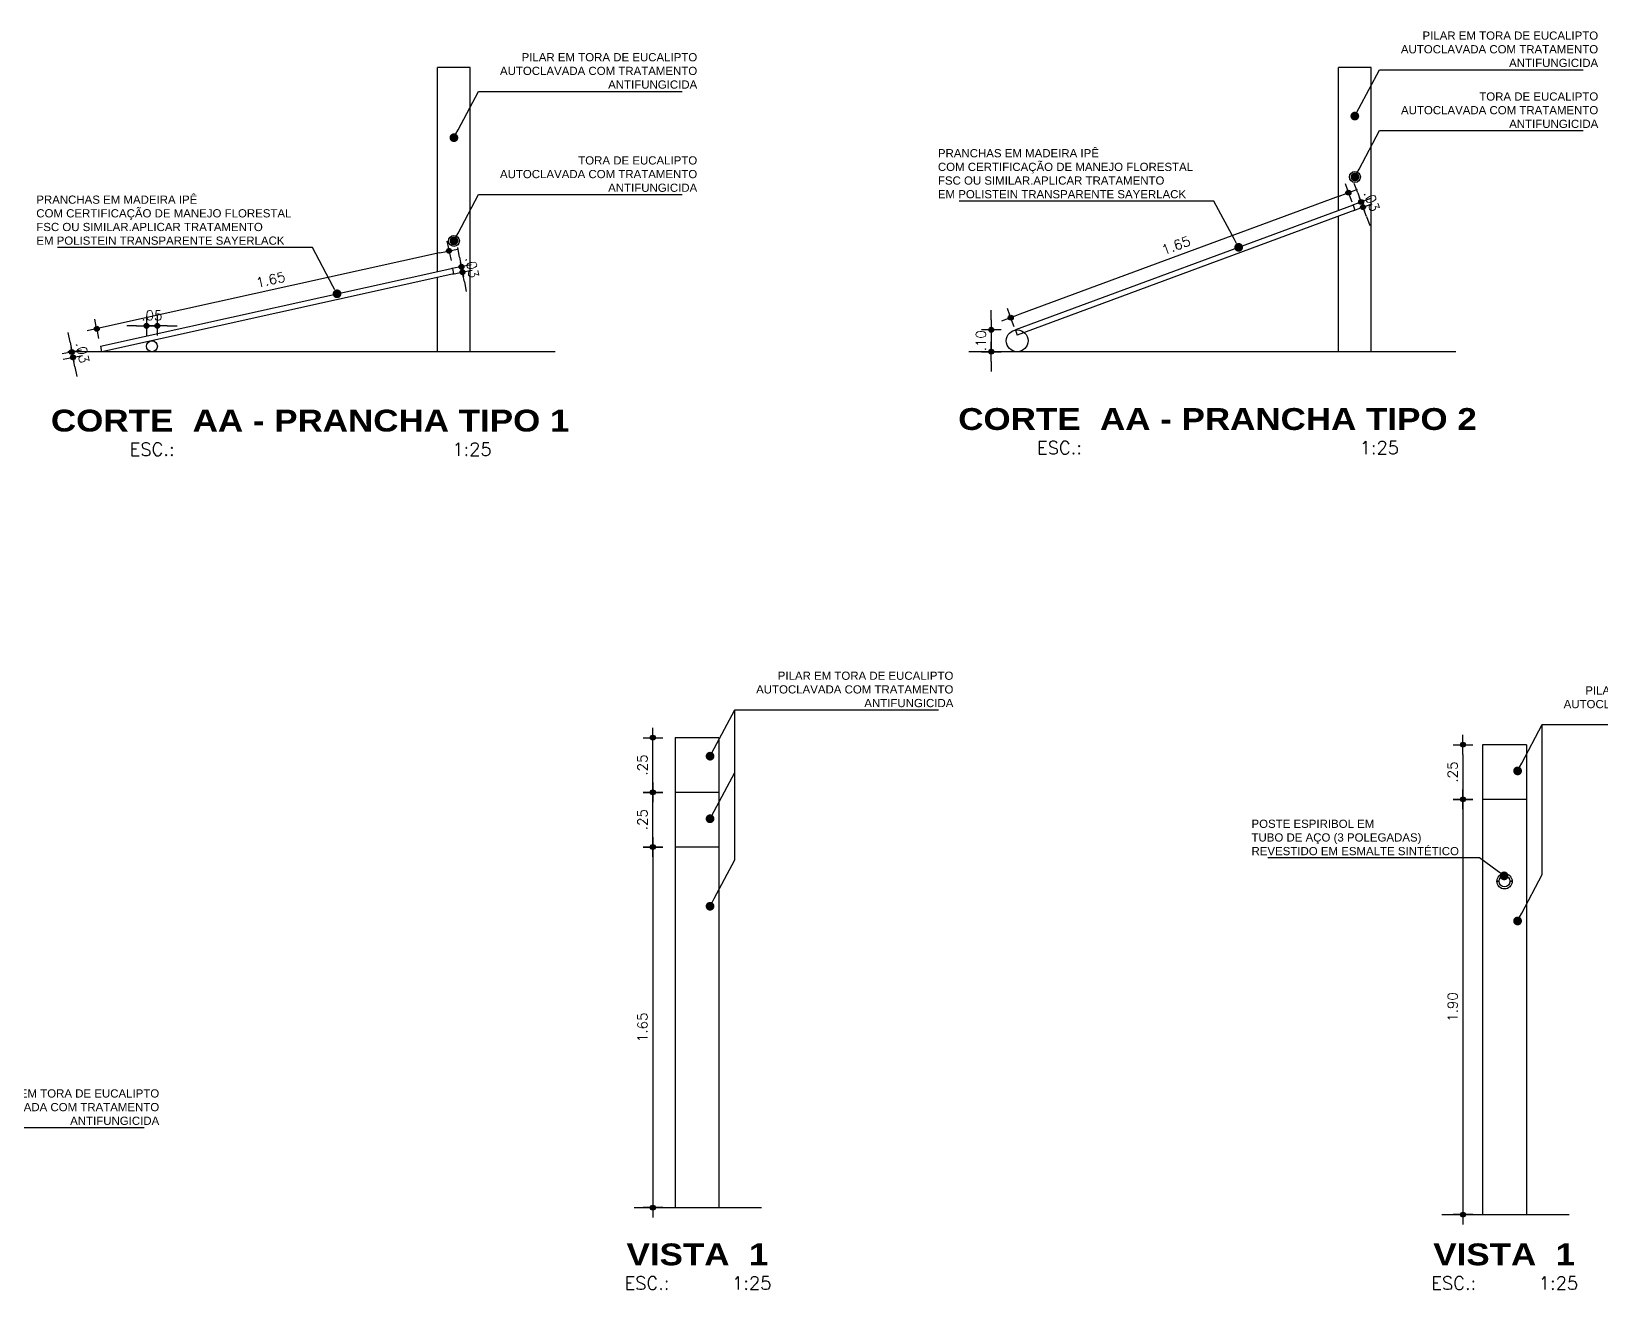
# Model space of a CAD drawing. Header units: millimetres. Extents: x 490 to 675, y -160 to -87.
# Drawn here: x 553.49 to 560.66, y -159.69 to -153.93 of the extents above; entities that cross this region are included whole.
import ezdxf
from ezdxf import colors
from ezdxf.entities.mleader import LeaderData, LeaderLine
from ezdxf.enums import TextEntityAlignment as Align
from ezdxf.math import Vec2, Vec3

# ---------------------------------------------------------------- set-up
doc = ezdxf.new("R2010")
doc.units = ezdxf.units.MM
doc.header["$LTSCALE"] = 2.5
for name, color, linetype in [('AN_INDICAÇAO', 2, 'Continuous'), ('ARQ_CORTE', 3, 'Continuous'), ('ARQ_ESTRUTURA', 6, 'Continuous'), ('ARQ_VISTA01', 7, 'Continuous'), ('ARQ_VISTA02', 2, 'Continuous'), ('COTAS', 1, 'Continuous'), ('TITULO', 2, 'Continuous')]:
    doc.layers.add(name, color=color, linetype=linetype)
doc.styles.add('ARIAL 1-025', font='arial.ttf', dxfattribs={"height": 0.05})
doc.styles.add('COTA200', font='ROMANS.SHX')
doc.styles.add('COTA25', font='romans.shx')
doc.styles.add('TIT200', font='')
doc.styles.get('TIT200').set_extended_font_data('Arial Black')
doc.dimstyles.new('COTA25$0', dxfattribs={"dimtxt": 0.045, "dimasz": 0.045, "dimexe": 0.05, "dimexo": 0.95, "dimgap": 0.025, "dimtad": 1, "dimzin": 4, "dimdsep": 46, "dimtxsty": 'COTA25', "dimblk": 'bola', "dimcen": -0.1, "dimdle": 0.05, "dimse1": 1, "dimse2": 1, "dimclrd": 256, "dimclre": 3, "dimclrt": 2, "dimadec": 0, "dimazin": 0, "dimtfac": 1, "dimtix": 1, "dimtmove": 2, "dimatfit": 3, "dimldrblk": 'USERTICK', "dimfxl": 1, "dimtvp": 2.5, "dimtolj": 1, "dimtzin": 4, "dimarcsym": 0})

# ---------------------------------------------------------------- blocks, each defined once
blk = doc.blocks.new('_Dot')
at = {"color": 0, "linetype": 'ByBlock', "lineweight": -2}
blk.add_line((-0.5, 0), (-1, 0), dxfattribs=at)
at = {"color": 0, "linetype": 'ByBlock', "const_width": 0.5}
blk.add_lwpolyline([(-0.25, 0, 1), (0.25, 0, 1)], format="xyb", close=True, dxfattribs=at)
blk = doc.blocks.new('bola')
blk.add_hatch(color=0).paths.add_polyline_path([(-0.25, 0, 1), (0.25, 0, 1)])
at = {"color": 0}
for p, q in [((-1, 0), (-0.25, 0)), ((0, 1), (0, 0.25)), ((0.25, 0), (1, 0)), ((0, -0.25), (0, -1))]:
    blk.add_line(p, q, dxfattribs=at)
blk.add_circle((0, 0), 0.25, dxfattribs=at)
blk = doc.blocks.new('*D414')
at = {"layer": 'COTAS', "lineweight": -2}
for p, q in [((555.4449, -154.967), (555.4363, -154.9229)), ((555.4535, -155.0112), (555.4583, -155.0357)), ((555.4669, -155.0799), (555.4755, -155.1241))]:
    blk.add_line(p, q, dxfattribs=at)
at = {"layer": 'DEFPOINTS', "color": 0}
for p in [(555.4142, -155.0189), (555.419, -155.0434), (555.4583, -155.0357)]:
    blk.add_point(p, dxfattribs=at)
at = {"layer": 'COTAS', "lineweight": -2, "xscale": 0.045, "yscale": 0.045, "zscale": 0.045}
for p, rotation in [((555.4535, -155.0112), 281.0390938296162), ((555.4583, -155.0357), 101.0390938296162)]:
    blk.add_blockref('bola', p, dxfattribs=dict(at, rotation=rotation))
at = {"layer": 'COTAS', "color": 2, "insert": (555.5025, -155.0144), "char_height": 0.045, "attachment_point": 5, "rotation": 281.03909, "style": 'COTA25'}
blk.add_mtext('\\A1;.03', dxfattribs=at)
blk = doc.blocks.new('USERTICK')
at = {"color": 0}
for p, q in [((-1, 0), (1, 0)), ((0, 1), (0, -1))]:
    blk.add_line(p, q, dxfattribs=at)
blk.add_circle((0, 0), 0.25, dxfattribs=at)
blk = doc.blocks.new('*D415')
at = {"layer": 'COTAS', "lineweight": -2}
for p, q in [((553.9675, -155.2811), (553.9225, -155.2811)), ((554.0125, -155.2811), (554.0625, -155.2811)), ((554.1075, -155.2811), (554.1525, -155.2811))]:
    blk.add_line(p, q, dxfattribs=at)
at = {"layer": 'DEFPOINTS', "color": 0}
for p in [(554.0625, -155.2811), (554.0125, -155.3748), (554.0625, -155.3748)]:
    blk.add_point(p, dxfattribs=at)
at = {"layer": 'COTAS', "lineweight": -2, "xscale": 0.045, "yscale": 0.045, "zscale": 0.045}
blk.add_blockref('bola', (554.0125, -155.2811), dxfattribs=at)
at = {"layer": 'COTAS', "lineweight": -2, "xscale": 0.045, "yscale": 0.045, "zscale": 0.045, "rotation": 180}
blk.add_blockref('bola', (554.0625, -155.2811), dxfattribs=at)
at = {"layer": 'COTAS', "color": 2, "insert": (554.0375, -155.2336), "char_height": 0.045, "attachment_point": 5, "style": 'COTA25'}
blk.add_mtext('\\A1;.05', dxfattribs=at)
blk = doc.blocks.new('*D416')
at = {"layer": 'COTAS', "lineweight": -2}
for p, q in [((553.6631, -155.3567), (553.6545, -155.3126)), ((553.6717, -155.4009), (553.6765, -155.4255)), ((553.6851, -155.4696), (553.6938, -155.5138))]:
    blk.add_line(p, q, dxfattribs=at)
at = {"layer": 'DEFPOINTS', "color": 0}
for p in [(553.8035, -155.3752), (553.6765, -155.4255), (553.8083, -155.3998)]:
    blk.add_point(p, dxfattribs=at)
at = {"layer": 'COTAS', "lineweight": -2, "xscale": 0.045, "yscale": 0.045, "zscale": 0.045}
for p, rotation in [((553.6717, -155.4009), 281.0390938296162), ((553.6765, -155.4255), 101.0390938296162)]:
    blk.add_blockref('bola', p, dxfattribs=dict(at, rotation=rotation))
at = {"layer": 'COTAS', "color": 2, "insert": (553.7207, -155.4041), "char_height": 0.045, "attachment_point": 5, "rotation": 281.03909, "style": 'COTA25'}
blk.add_mtext('\\A1;.03', dxfattribs=at)
blk = doc.blocks.new('*D386')
at = {"layer": 'COTAS', "lineweight": -2}
blk.add_line((555.3525, -154.9482), (553.8296, -155.2852), dxfattribs=at)
at = {"layer": 'DEFPOINTS', "color": 0}
for p in [(555.4142, -155.0189), (553.7857, -155.2949), (553.8035, -155.3752)]:
    blk.add_point(p, dxfattribs=at)
at = {"layer": 'COTAS', "lineweight": -2, "xscale": 0.045, "yscale": 0.045, "zscale": 0.045}
for p, rotation in [((555.3964, -154.9385), 12.47510821339532), ((553.7857, -155.2949), 192.4751082133954)]:
    blk.add_blockref('bola', p, dxfattribs=dict(at, rotation=rotation))
at = {"layer": 'COTAS', "color": 2, "insert": (554.5808, -155.0703), "char_height": 0.045, "attachment_point": 5, "rotation": 12.47511, "style": 'COTA25'}
blk.add_mtext('\\A1;1.65', dxfattribs=at)
blk = doc.blocks.new('*D417')
at = {"layer": 'COTAS', "lineweight": -2}
for p, q in [((557.8768, -155.2547), (557.8768, -155.2097)), ((557.8768, -155.2997), (557.8768, -155.3997)), ((557.8768, -155.4447), (557.8768, -155.4897))]:
    blk.add_line(p, q, dxfattribs=at)
at = {"layer": 'DEFPOINTS', "color": 0}
for p in [(557.9952, -155.2997), (557.8768, -155.3997), (557.9952, -155.3997)]:
    blk.add_point(p, dxfattribs=at)
at = {"layer": 'COTAS', "lineweight": -2, "xscale": 0.045, "yscale": 0.045, "zscale": 0.045}
for p, rotation in [((557.8768, -155.2997), 270), ((557.8768, -155.3997), 90)]:
    blk.add_blockref('bola', p, dxfattribs=dict(at, rotation=rotation))
at = {"layer": 'COTAS', "color": 2, "insert": (557.8293, -155.3497), "char_height": 0.045, "attachment_point": 5, "rotation": 90, "style": 'COTA25'}
blk.add_mtext('\\A1;.10', dxfattribs=at)
blk = doc.blocks.new('*D418')
at = {"layer": 'COTAS', "lineweight": -2}
for p, q in [((559.5528, -154.6727), (559.5372, -154.6305)), ((559.5685, -154.7149), (559.5772, -154.7384)), ((559.5928, -154.7806), (559.6084, -154.8228))]:
    blk.add_line(p, q, dxfattribs=at)
at = {"layer": 'DEFPOINTS', "color": 0}
for p in [(559.5314, -154.7287), (559.5772, -154.7384), (559.5401, -154.7521)]:
    blk.add_point(p, dxfattribs=at)
at = {"layer": 'COTAS', "lineweight": -2, "xscale": 0.045, "yscale": 0.045, "zscale": 0.045}
for p, rotation in [((559.5685, -154.7149), 290.3243545212366), ((559.5772, -154.7384), 110.3243545212367)]:
    blk.add_blockref('bola', p, dxfattribs=dict(at, rotation=rotation))
at = {"layer": 'COTAS', "color": 2, "insert": (559.6174, -154.7102), "char_height": 0.045, "attachment_point": 5, "rotation": 290.32435, "style": 'COTA25'}
blk.add_mtext('\\A1;.03', dxfattribs=at)
blk = doc.blocks.new('*D419')
at = {"layer": 'COTAS', "lineweight": -2}
blk.add_line((559.4682, -154.6875), (558.0082, -155.2283), dxfattribs=at)
at = {"layer": 'DEFPOINTS', "color": 0}
for p in [(559.5314, -154.7287), (557.966, -155.2439), (557.987, -155.3007)]:
    blk.add_point(p, dxfattribs=at)
at = {"layer": 'COTAS', "lineweight": -2, "xscale": 0.045, "yscale": 0.045, "zscale": 0.045}
for p, rotation in [((559.5104, -154.6719), 20.32435452187519), ((557.966, -155.2439), 200.3243545218752)]:
    blk.add_blockref('bola', p, dxfattribs=dict(at, rotation=rotation))
at = {"layer": 'COTAS', "color": 2, "insert": (558.7217, -154.9134), "char_height": 0.045, "attachment_point": 5, "rotation": 20.32435, "style": 'COTA25'}
blk.add_mtext('\\A1;1.65', dxfattribs=at)
blk = doc.blocks.new('*D432')
at = {"layer": 'COTAS', "lineweight": -2}
blk.add_line((556.329, -157.7109), (556.329, -159.2709), dxfattribs=at)
at = {"layer": 'DEFPOINTS', "color": 0}
for p in [(556.4308, -157.6659), (556.329, -159.3159), (556.4308, -159.3159)]:
    blk.add_point(p, dxfattribs=at)
at = {"layer": 'COTAS', "lineweight": -2, "xscale": 0.045, "yscale": 0.045, "zscale": 0.045}
for p, rotation in [((556.329, -157.6659), 90), ((556.329, -159.3159), 270)]:
    blk.add_blockref('bola', p, dxfattribs=dict(at, rotation=rotation))
at = {"layer": 'COTAS', "color": 2, "insert": (556.2815, -158.4909), "char_height": 0.045, "attachment_point": 5, "rotation": 90, "style": 'COTA25'}
blk.add_mtext('\\A1;1.65', dxfattribs=at)
blk = doc.blocks.new('*D433')
at = {"layer": 'COTAS', "lineweight": -2}
blk.add_line((556.329, -157.6209), (556.329, -157.4609), dxfattribs=at)
at = {"layer": 'DEFPOINTS', "color": 0}
for p in [(556.329, -157.4159), (556.4308, -157.4159), (556.4308, -157.6659)]:
    blk.add_point(p, dxfattribs=at)
at = {"layer": 'COTAS', "lineweight": -2, "xscale": 0.045, "yscale": 0.045, "zscale": 0.045}
for p, rotation in [((556.329, -157.4159), 90), ((556.329, -157.6659), 270)]:
    blk.add_blockref('bola', p, dxfattribs=dict(at, rotation=rotation))
at = {"layer": 'COTAS', "color": 2, "insert": (556.2815, -157.5409), "char_height": 0.045, "attachment_point": 5, "rotation": 90, "style": 'COTA25'}
blk.add_mtext('\\A1;.25', dxfattribs=at)
blk = doc.blocks.new('*D434')
at = {"layer": 'COTAS', "lineweight": -2}
blk.add_line((556.329, -157.3709), (556.329, -157.2109), dxfattribs=at)
at = {"layer": 'DEFPOINTS', "color": 0}
for p in [(556.329, -157.1659), (556.4308, -157.1659), (556.4308, -157.4159)]:
    blk.add_point(p, dxfattribs=at)
at = {"layer": 'COTAS', "lineweight": -2, "xscale": 0.045, "yscale": 0.045, "zscale": 0.045}
for p, rotation in [((556.329, -157.1659), 90), ((556.329, -157.4159), 270)]:
    blk.add_blockref('bola', p, dxfattribs=dict(at, rotation=rotation))
at = {"layer": 'COTAS', "color": 2, "insert": (556.2815, -157.2909), "char_height": 0.045, "attachment_point": 5, "rotation": 90, "style": 'COTA25'}
blk.add_mtext('\\A1;.25', dxfattribs=at)
blk = doc.blocks.new('*D435')
at = {"layer": 'COTAS', "lineweight": -2}
blk.add_line((560.0344, -157.2429), (560.0344, -157.4029), dxfattribs=at)
at = {"layer": 'DEFPOINTS', "color": 0}
for p in [(560.1243, -157.1979), (560.0344, -157.4479), (560.1243, -157.4479)]:
    blk.add_point(p, dxfattribs=at)
at = {"layer": 'COTAS', "lineweight": -2, "xscale": 0.045, "yscale": 0.045, "zscale": 0.045}
for p, rotation in [((560.0344, -157.1979), 90), ((560.0344, -157.4479), 270)]:
    blk.add_blockref('bola', p, dxfattribs=dict(at, rotation=rotation))
at = {"layer": 'COTAS', "color": 2, "insert": (559.9869, -157.3229), "char_height": 0.045, "attachment_point": 5, "rotation": 90, "style": 'COTA25'}
blk.add_mtext('\\A1;.25', dxfattribs=at)
blk = doc.blocks.new('*D436')
at = {"layer": 'COTAS', "lineweight": -2}
blk.add_line((560.0344, -157.4929), (560.0344, -159.3029), dxfattribs=at)
at = {"layer": 'DEFPOINTS', "color": 0}
for p in [(560.1243, -157.4479), (560.0344, -159.3479), (560.1243, -159.3479)]:
    blk.add_point(p, dxfattribs=at)
at = {"layer": 'COTAS', "lineweight": -2, "xscale": 0.045, "yscale": 0.045, "zscale": 0.045}
for p, rotation in [((560.0344, -157.4479), 90), ((560.0344, -159.3479), 270)]:
    blk.add_blockref('bola', p, dxfattribs=dict(at, rotation=rotation))
at = {"layer": 'COTAS', "color": 2, "insert": (559.9869, -158.3979), "char_height": 0.045, "attachment_point": 5, "rotation": 90, "style": 'COTA25'}
blk.add_mtext('\\A1;1.90', dxfattribs=at)

msp = doc.modelspace()

# ---------------------------------------------------------------- linework, layer by layer
at = {"layer": 'AN_INDICAÇAO'}
for points in [[(556.6093, -157.9017), (556.7035, -157.7251), (556.7035, -157.0385)], [(560.3029, -157.9691), (560.3971, -157.7924), (560.3971, -157.1058)], [(556.6093, -157.5014), (556.7035, -157.3247)]]:
    msp.add_lwpolyline(points, dxfattribs=at)
at = {"layer": 'ARQ_CORTE'}
for p, q in [((559.5314, -154.7287), (557.9882, -155.3002)), ((559.5314, -154.7287), (559.5401, -154.7521)), ((559.5401, -154.7521), (557.9957, -155.3241)), ((555.4142, -155.0189), (553.8029, -155.3753)), ((555.419, -155.0434), (555.4142, -155.0189)), ((555.419, -155.0434), (553.8083, -155.3998)), ((557.987, -155.3007), (557.9957, -155.3241)), ((553.8083, -155.3998), (553.8035, -155.3752))]:
    msp.add_line(p, q, dxfattribs=at)
for centre, radius in [((559.5401, -154.6004), 0.025), ((555.419, -154.8928), 0.025), ((557.9952, -155.3497), 0.05), ((554.0375, -155.3748), 0.025), ((560.2243, -157.8229), 0.025)]:
    msp.add_circle(centre, radius, dxfattribs=at)
at = {"layer": 'ARQ_ESTRUTURA'}
for p, q in [((555.8817, -155.3998), (553.6533, -155.3998)), ((560.0023, -155.3997), (557.7739, -155.3997)), ((556.2433, -159.3159), (556.826, -159.3159)), ((559.9369, -159.3479), (560.5196, -159.3479))]:
    msp.add_line(p, q, dxfattribs=at)
at = {"layer": 'ARQ_VISTA01'}
for p, q in [((556.4308, -157.1659), (556.4308, -157.4159)), ((556.6308, -157.1659), (556.4308, -157.1659)), ((556.6308, -157.1659), (556.6308, -157.4159)), ((560.1243, -157.1979), (560.1243, -157.4479)), ((560.3243, -157.1979), (560.1243, -157.1979)), ((560.3243, -157.1979), (560.3243, -157.4479))]:
    msp.add_line(p, q, dxfattribs=at)
at = {"layer": 'ARQ_VISTA02'}
for p, q in [((555.494, -154.0998), (555.344, -154.0998)), ((555.344, -155.0344), (555.344, -154.0998)), ((555.494, -155.3998), (555.494, -154.0998)), ((559.6146, -154.0997), (559.4646, -154.0997)), ((559.4646, -154.7534), (559.4646, -154.0997)), ((559.6146, -155.3997), (559.6146, -154.0997)), ((559.4646, -155.3997), (559.4646, -154.7801)), ((555.344, -155.3998), (555.344, -155.06)), ((556.6308, -157.4159), (556.4308, -157.4159)), ((556.4308, -157.4159), (556.4308, -157.6659)), ((556.6308, -157.4159), (556.6308, -157.6659)), ((560.3243, -157.4479), (560.1243, -157.4479)), ((560.1243, -157.4479), (560.1243, -159.3479)), ((560.3243, -157.4479), (560.3243, -159.3479)), ((556.4308, -157.6659), (556.4308, -159.3159)), ((556.6308, -157.6659), (556.4308, -157.6659)), ((556.6308, -157.6659), (556.6308, -159.3159))]:
    msp.add_line(p, q, dxfattribs=at)
for centre, radius in [((560.2243, -157.8229), 0.035), ((560.1947, -157.8226), 0.0025), ((560.2542, -157.8225), 0.0025)]:
    msp.add_circle(centre, radius, dxfattribs=at)

# ---------------------------------------------------------------- block references
at = {"layer": 'AN_INDICAÇAO', "xscale": 0.04000000000000123, "yscale": 0.04000000000000123, "zscale": 0.04000000000000123, "rotation": 241.9319770203185}
for p in [(556.5905, -157.5367), (556.5905, -157.937), (560.2841, -158.0044)]:
    msp.add_blockref('_Dot', p, dxfattribs=at)

# ---------------------------------------------------------------- texts
at = {"layer": 'TITULO'}
for s, height, style, p in [('CORTE  AA - PRANCHA TIPO 1', 0.1, 'TIT200', (554.7615, -155.715)), ('CORTE  AA - PRANCHA TIPO 2', 0.1, 'TIT200', (558.9115, -155.7078)), ('ESC.:                            1:25', 0.06, 'COTA200', (554.7638, -155.8462)), ('ESC.:                            1:25', 0.06, 'COTA200', (558.9138, -155.839)), ('VISTA  1', 0.1, 'TIT200', (556.5329, -159.5298)), ('VISTA  1', 0.1, 'TIT200', (560.2228, -159.5298)), ('ESC.:      1:25', 0.06, 'COTA200', (556.5352, -159.661)), ('ESC.:      1:25', 0.06, 'COTA200', (560.2251, -159.661))]:
    msp.add_text(s, height=height, dxfattribs=dict(at, style=style)).set_placement(p, align=Align.MIDDLE_CENTER)

# ---------------------------------------------------------------- dimensions: what is measured, and where the dimension line sits
at = {"layer": 'COTAS'}
for p1, p2, distance, picture, middle in [((559.5314, -154.7287), (557.987, -155.3007), -0.0605, '*D419', (558.7217, -154.9134)), ((559.53138, -154.72865), (559.54008, -154.75212), 0.03954, '*D418', (559.61735, -154.71016)), ((555.4142, -155.0189), (553.8035, -155.3752), -0.0823, '*D386', (554.5808, -155.0703)), ((555.41418, -155.01886), (555.41897, -155.0434), 0.04006, '*D414', (555.50251, -155.01437)), ((553.8035, -155.3752), (553.8083, -155.3998), -0.1342, '*D416', (553.7207, -155.4041))]:
    dim = msp.add_aligned_dim(p1=p1, p2=p2, distance=distance, dimstyle='COTA25$0', override={"dimclrt": 2}, dxfattribs=at)
    dim.commit()
    dim.dimension.update_dxf_attribs({"geometry": picture, "text_midpoint": middle})
dim = msp.add_linear_dim(base=(554.0625, -155.2811), p1=(554.0125, -155.3748), p2=(554.0625, -155.3748), dimstyle='COTA25$0', override={"dimclrt": 2}, dxfattribs=at)
dim.commit()
dim.dimension.update_dxf_attribs({"geometry": '*D415', "text_midpoint": (554.0375, -155.2336)})
for base, p1, p2, picture, middle in [((557.8768, -155.3997), (557.9952, -155.2997), (557.9952, -155.3997), '*D417', (557.8293, -155.3497)), ((556.329, -157.1659), (556.4308, -157.4159), (556.4308, -157.1659), '*D434', (556.2815, -157.2909)), ((560.0344, -157.4479), (560.1243, -157.1979), (560.1243, -157.4479), '*D435', (559.9869, -157.3229)), ((556.329, -157.4159), (556.4308, -157.6659), (556.4308, -157.4159), '*D433', (556.2815, -157.5409)), ((560.0344, -159.3479), (560.1243, -157.4479), (560.1243, -159.3479), '*D436', (559.9869, -158.3979)), ((556.329, -159.3159), (556.4308, -157.6659), (556.4308, -159.3159), '*D432', (556.2815, -158.4909))]:
    dim = msp.add_linear_dim(base=base, p1=p1, p2=p2, angle=90, dimstyle='COTA25$0', override={"dimclrt": 2}, dxfattribs=at)
    dim.commit()
    dim.dimension.update_dxf_attribs({"geometry": picture, "text_midpoint": middle})

# ---------------------------------------------------------------- leaders
at = {"layer": 'AN_INDICAÇAO'}
ml = msp.add_multileader_mtext('Standard', dxfattribs=at)
ml.set_content('PILAR EM TORA DE EUCALIPTO\\P\\pq*;AUTOCLAVADA COM TRATAMENTO\\PANTIFUNGICIDA', color=256, style='ARIAL 1-025')
ml.set_leader_properties(color=256, linetype='ByLayer', lineweight=-1)
ml.set_arrow_properties(name='DOT')
ml.build(insert=Vec2(0, 0))
ml.multileader.update_dxf_attribs({"text_left_attachment_type": 5, "text_right_attachment_type": 5, "dogleg_length": 0.1, "arrow_head_size": 0.04})
ctx = ml.context
ctx.base_point, ctx.char_height, ctx.arrow_head_size, ctx.landing_gap_size, ctx.plane_origin = Vec3(559.7526, -154.1098), 0.0375, 0.04, 0, Vec3(559.5396, -154.3218)
ctx.left_attachment, ctx.right_attachment, ctx.text_align_type = 5, 5, 2
notes = []
notes.append((ctx, [(0, (1, 1, 0), (559.6526, -154.1098), (1, 0), 0.1, [(0, [(559.5396, -154.3218)], 0, [])])]))
ctx.mtext.insert, ctx.mtext.alignment, ctx.mtext.line_spacing_style, ctx.mtext.flow_direction = Vec3(560.6526, -153.9348), 3, 2, 5
ml = msp.add_multileader_mtext('Standard', dxfattribs=at)
ml.set_content('PILAR EM TORA DE EUCALIPTO\\P\\pq*;AUTOCLAVADA COM TRATAMENTO\\PANTIFUNGICIDA', color=256, style='ARIAL 1-025')
ml.set_leader_properties(color=256, linetype='ByLayer', lineweight=-1)
ml.set_arrow_properties(name='DOT')
ml.build(insert=Vec2(0, 0))
ml.multileader.update_dxf_attribs({"text_left_attachment_type": 5, "text_right_attachment_type": 5, "dogleg_length": 0.1, "arrow_head_size": 0.04})
ctx = ml.context
ctx.base_point, ctx.char_height, ctx.arrow_head_size, ctx.landing_gap_size, ctx.plane_origin = Vec3(555.632, -154.2087), 0.0375, 0.04, 0, Vec3(555.419, -154.4207)
ctx.left_attachment, ctx.right_attachment, ctx.text_align_type = 5, 5, 2
notes.append((ctx, [(0, (1, 1, 0), (555.532, -154.2087), (1, 0), 0.1, [(0, [(555.419, -154.4207)], 0, [])])]))
ctx.mtext.insert, ctx.mtext.alignment, ctx.mtext.line_spacing_style, ctx.mtext.flow_direction = Vec3(556.5319, -154.0337), 3, 2, 5
ml = msp.add_multileader_mtext('Standard', dxfattribs=at)
ml.set_content('TORA DE EUCALIPTO\\P\\pq*;AUTOCLAVADA COM TRATAMENTO\\PANTIFUNGICIDA', color=256, style='ARIAL 1-025')
ml.set_leader_properties(color=256, linetype='ByLayer', lineweight=-1)
ml.set_arrow_properties(name='DOT')
ml.build(insert=Vec2(0, 0))
ml.multileader.update_dxf_attribs({"text_left_attachment_type": 5, "text_right_attachment_type": 5, "dogleg_length": 0.1, "arrow_head_size": 0.04})
ctx = ml.context
ctx.base_point, ctx.char_height, ctx.arrow_head_size, ctx.landing_gap_size, ctx.plane_origin = Vec3(559.7531, -154.3885), 0.0375, 0.04, 0, Vec3(559.5401, -154.6004)
ctx.left_attachment, ctx.right_attachment, ctx.text_align_type = 5, 5, 2
notes.append((ctx, [(0, (1, 1, 0), (559.6531, -154.3885), (1, 0), 0.1, [(0, [(559.5401, -154.6004)], 0, [])])]))
ctx.mtext.insert, ctx.mtext.alignment, ctx.mtext.line_spacing_style, ctx.mtext.flow_direction = Vec3(560.6531, -154.2135), 3, 2, 5
ml = msp.add_multileader_mtext('Standard', dxfattribs=at)
ml.set_content('TORA DE EUCALIPTO\\P\\pq*;AUTOCLAVADA COM TRATAMENTO\\PANTIFUNGICIDA', color=256, style='ARIAL 1-025')
ml.set_leader_properties(color=256, linetype='ByLayer', lineweight=-1)
ml.set_arrow_properties(name='DOT')
ml.build(insert=Vec2(0, 0))
ml.multileader.update_dxf_attribs({"text_left_attachment_type": 5, "text_right_attachment_type": 5, "dogleg_length": 0.1, "arrow_head_size": 0.04})
ctx = ml.context
ctx.base_point, ctx.char_height, ctx.arrow_head_size, ctx.landing_gap_size, ctx.plane_origin = Vec3(555.632, -154.6808), 0.0375, 0.04, 0, Vec3(555.419, -154.8928)
ctx.left_attachment, ctx.right_attachment, ctx.text_align_type = 5, 5, 2
notes.append((ctx, [(0, (1, 1, 0), (555.532, -154.6808), (1, 0), 0.1, [(0, [(555.419, -154.8928)], 0, [])])]))
ctx.mtext.insert, ctx.mtext.alignment, ctx.mtext.line_spacing_style, ctx.mtext.flow_direction = Vec3(556.5319, -154.5058), 3, 2, 5
ml = msp.add_multileader_mtext('Standard', dxfattribs=at)
ml.set_content('PRANCHAS EM MADEIRA IPÊ\\PCOM CERTIFICAÇÃO DE MANEJO FLORESTAL\\PFSC OU SIMILAR.APLICAR TRATAMENTO\\PEM POLISTEIN TRANSPARENTE SAYERLACK', color=256, style='ARIAL 1-025')
ml.set_leader_properties(color=256, linetype='ByLayer', lineweight=-1)
ml.set_arrow_properties(name='DOT')
ml.build(insert=Vec2(0, 0))
ml.multileader.update_dxf_attribs({"text_left_attachment_type": 5, "text_right_attachment_type": 5, "dogleg_length": 0.1, "arrow_head_size": 0.04})
ctx = ml.context
ctx.base_point, ctx.char_height, ctx.arrow_head_size, ctx.landing_gap_size, ctx.plane_origin = Vec3(557.6327, -154.7104), 0.0375, 0.04, 0, Vec3(559.0085, -154.9223)
ctx.left_attachment, ctx.right_attachment = 5, 5
notes.append((ctx, [(0, (1, 1, 0), (558.8955, -154.7104), (-1, 0), 0.1, [(0, [(559.0085, -154.9223)], 0, [])])]))
ctx.mtext.insert, ctx.mtext.line_spacing_style, ctx.mtext.flow_direction = Vec3(557.6327, -154.4729), 2, 5
ml = msp.add_multileader_mtext('Standard', dxfattribs=at)
ml.set_content('PRANCHAS EM MADEIRA IPÊ\\PCOM CERTIFICAÇÃO DE MANEJO FLORESTAL\\PFSC OU SIMILAR.APLICAR TRATAMENTO\\PEM POLISTEIN TRANSPARENTE SAYERLACK', color=256, style='ARIAL 1-025')
ml.set_leader_properties(color=256, linetype='ByLayer', lineweight=-1)
ml.set_arrow_properties(name='DOT')
ml.build(insert=Vec2(0, 0))
ml.multileader.update_dxf_attribs({"text_left_attachment_type": 5, "text_right_attachment_type": 5, "dogleg_length": 0.1, "arrow_head_size": 0.04})
ctx = ml.context
ctx.base_point, ctx.char_height, ctx.arrow_head_size, ctx.landing_gap_size, ctx.plane_origin = Vec3(553.5088, -154.9229), 0.0375, 0.04, 0, Vec3(554.8845, -155.1349)
ctx.left_attachment, ctx.right_attachment = 5, 5
notes.append((ctx, [(0, (1, 1, 0), (554.7715, -154.9229), (-1, 0), 0.1, [(0, [(554.8845, -155.1349)], 0, [])])]))
ctx.mtext.insert, ctx.mtext.line_spacing_style, ctx.mtext.flow_direction = Vec3(553.5088, -154.6854), 2, 5
ml = msp.add_multileader_mtext('Standard', dxfattribs=at)
ml.set_content('PILAR EM TORA DE EUCALIPTO\\P\\pq*;AUTOCLAVADA COM TRATAMENTO\\PANTIFUNGICIDA', color=256, style='ARIAL 1-025')
ml.set_leader_properties(color=256, linetype='ByLayer', lineweight=-1)
ml.set_arrow_properties(name='DOT')
ml.build(insert=Vec2(0, 0))
ml.multileader.update_dxf_attribs({"text_left_attachment_type": 5, "text_right_attachment_type": 5, "dogleg_length": 0.1, "arrow_head_size": 0.04})
ctx = ml.context
ctx.base_point, ctx.char_height, ctx.arrow_head_size, ctx.landing_gap_size, ctx.plane_origin = Vec3(556.8035, -157.0385), 0.0375, 0.04, 0, Vec3(556.5905, -157.2504)
ctx.left_attachment, ctx.right_attachment, ctx.text_align_type = 5, 5, 2
notes.append((ctx, [(0, (1, 1, 0), (556.7035, -157.0385), (1, 0), 0.1, [(0, [(556.5905, -157.2504)], 0, [])])]))
ctx.mtext.insert, ctx.mtext.alignment, ctx.mtext.line_spacing_style, ctx.mtext.flow_direction = Vec3(557.7035, -156.8635), 3, 2, 5
ml = msp.add_multileader_mtext('Standard', dxfattribs=at)
ml.set_content('PILAR EM TORA DE EUCALIPTO\\P\\pq*;AUTOCLAVADA COM TRATAMENTO\\PANTIFUNGICIDA', color=256, style='ARIAL 1-025')
ml.set_leader_properties(color=256, linetype='ByLayer', lineweight=-1)
ml.set_arrow_properties(name='DOT')
ml.build(insert=Vec2(0, 0))
ml.multileader.update_dxf_attribs({"text_left_attachment_type": 5, "text_right_attachment_type": 5, "dogleg_length": 0.1, "arrow_head_size": 0.04})
ctx = ml.context
ctx.base_point, ctx.char_height, ctx.arrow_head_size, ctx.landing_gap_size, ctx.plane_origin = Vec3(560.4971, -157.1058), 0.0375, 0.04, 0, Vec3(560.2841, -157.3178)
ctx.left_attachment, ctx.right_attachment, ctx.text_align_type = 5, 5, 2
notes.append((ctx, [(0, (1, 1, 0), (560.3971, -157.1058), (1, 0), 0.1, [(0, [(560.2841, -157.3178)], 0, [])])]))
ctx.mtext.insert, ctx.mtext.alignment, ctx.mtext.line_spacing_style, ctx.mtext.flow_direction = Vec3(561.397, -156.9308), 3, 2, 5
ml = msp.add_multileader_mtext('Standard', dxfattribs=at)
ml.set_content('POSTE ESPIRIBOL EM \\PTUBO DE AÇO (3 POLEGADAS)\\PREVESTIDO EM ESMALTE SINTÉTICO', color=256, style='ARIAL 1-025')
ml.set_leader_properties(color=256, linetype='ByLayer', lineweight=-1)
ml.set_arrow_properties(name='DOT')
ml.build(insert=Vec2(0, 0))
ml.multileader.update_dxf_attribs({"text_left_attachment_type": 5, "text_right_attachment_type": 5, "dogleg_length": 0.1, "arrow_head_size": 0.04})
ctx = ml.context
ctx.base_point, ctx.char_height, ctx.arrow_head_size, ctx.landing_gap_size, ctx.plane_origin = Vec3(559.0671, -157.7159), 0.0375, 0.04, 0, Vec3(560.2226, -157.7979)
ctx.left_attachment, ctx.right_attachment = 5, 5
notes.append((ctx, [(0, (1, 1, 0), (560.1095, -157.7159), (-1, 0), 0.1, [(0, [(560.2226, -157.7979)], 0, [])])]))
ctx.mtext.insert, ctx.mtext.line_spacing_style, ctx.mtext.flow_direction = Vec3(559.0671, -157.5409), 2, 5
ml = msp.add_multileader_mtext('Standard', dxfattribs=at)
ml.set_content('PILAR EM TORA DE EUCALIPTO\\P\\pq*;AUTOCLAVADA COM TRATAMENTO\\PANTIFUNGICIDA', color=256, style='ARIAL 1-025')
ml.set_leader_properties(color=256, linetype='ByLayer', lineweight=-1)
ml.set_arrow_properties(name='DOT')
ml.build(insert=Vec2(0, 0))
ml.multileader.update_dxf_attribs({"text_left_attachment_type": 5, "text_right_attachment_type": 5, "dogleg_length": 0.1, "arrow_head_size": 0.04})
ctx = ml.context
ctx.base_point, ctx.char_height, ctx.arrow_head_size, ctx.landing_gap_size, ctx.plane_origin = Vec3(553.1711, -158.9497), 0.0375, 0.04, 0, Vec3(552.9581, -159.1616)
ctx.left_attachment, ctx.right_attachment, ctx.text_align_type = 5, 5, 2
notes.append((ctx, [(0, (1, 1, 0), (553.0711, -158.9497), (1, 0), 0.1, [(0, [(552.9581, -159.1616)], 0, [])])]))
ctx.mtext.insert, ctx.mtext.alignment, ctx.mtext.line_spacing_style, ctx.mtext.flow_direction = Vec3(554.0711, -158.7747), 3, 2, 5
for ctx, leaders in notes:
    for number, flags, end, landing, length, lines in leaders:
        leader = LeaderData()
        leader.index, (leader.has_last_leader_line, leader.has_dogleg_vector, leader.attachment_direction) = number, flags
        leader.last_leader_point, leader.dogleg_vector, leader.dogleg_length = Vec3(end), Vec3(landing), length
        for number, points, colour, breaks in lines:
            line = LeaderLine()
            line.index, line.vertices, line.color, line.breaks = number, Vec3.list(points), colors.encode_raw_color(colour), breaks
            leader.lines.append(line)
        ctx.leaders.append(leader)

doc.saveas('drawing.dxf')
